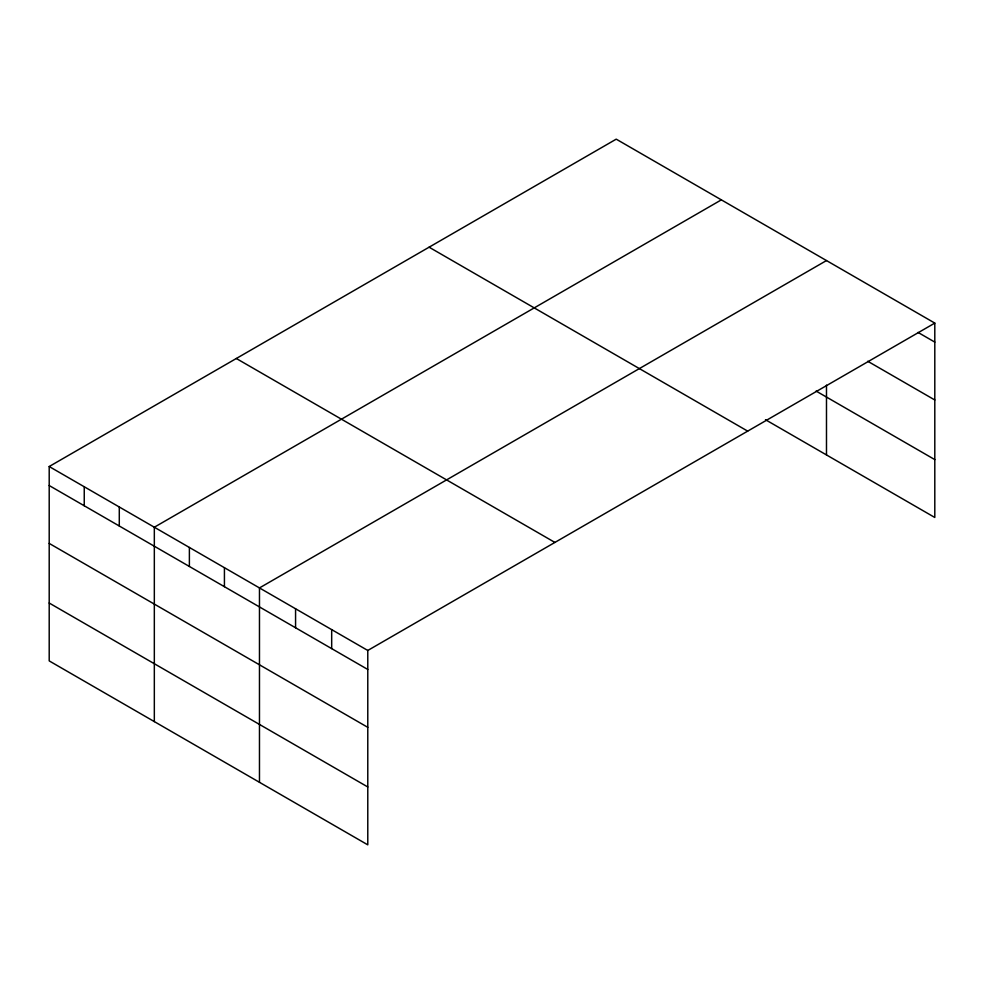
<?xml version="1.0" encoding="UTF-8"?>
<svg xmlns="http://www.w3.org/2000/svg" width="984" height="984" viewBox="0 0 984 984"><rect width="100%" height="100%" fill="white"/><g stroke="black" fill="none" stroke-linecap="round" stroke-linejoin="round"><path stroke-width="1.48" d="M934.8 323.096L367.782 650.461L367.782 844.838L49.2 660.904L49.2 466.527L616.218 139.162L934.8 323.096L934.8 517.473L765.478 419.713M721.346 199.863L154.328 527.227L154.328 721.604M826.486 260.563L259.469 587.928L259.469 782.292M918.035 332.42L934.8 342.1M867.74 361.263L934.8 399.971M816.093 391.066L934.8 459.602M429.098 247.193L747.68 431.127M236.32 358.496L554.902 542.43M49.2 466.527L367.782 650.461M49.2 485.53L367.782 669.464M49.2 543.402L367.782 727.336M49.2 603.032L367.782 786.966M826.486 385.138L826.486 454.94M331.682 629.612L331.682 648.616M295.569 608.764L295.569 627.767M224.426 567.694L224.426 586.685M189.383 547.461L189.383 566.452M119.285 506.994L119.285 525.997M84.243 486.76L84.243 505.764"/></g></svg>
